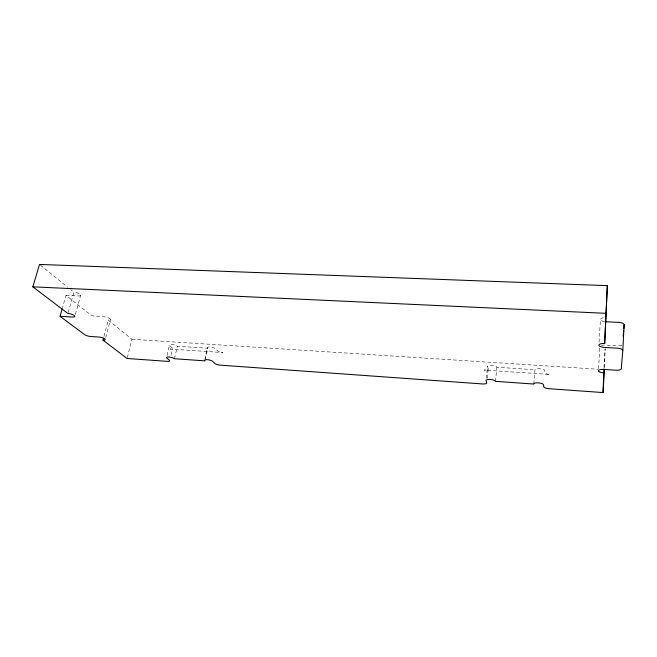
<?xml version="1.0" encoding="UTF-8"?>
<svg xmlns="http://www.w3.org/2000/svg" width="657" height="657" viewBox="0 0 657 657"><rect width="100%" height="100%" fill="white"/><g stroke="black" fill="none" stroke-linecap="round" stroke-linejoin="round"><path stroke-width="0.49" stroke-dasharray="3.29 2.46" d="M604.481 367.641L605.138 348.703L604.005 367.821M599.053 342.182L600.465 319.417A5.708 2.086 2.9 0 1 604.736 317.594M598.543 368.791L599.907 346.6M533.763 384.041L535.003 369.751A4.862 1.552 5.2 0 1 539.594 368.487A4.862 1.552 5.2 0 1 544.678 370.392L544.99 372.585A4.862 1.544 5.1 0 0 550.008 374.465L484.045 370.047A4.681 1.495 6.4 0 0 488.192 368.815L487.535 366.631A4.739 1.528 6.2 0 1 491.764 365.366A4.739 1.528 6.2 0 1 496.906 367.247L535.003 369.751M495.468 381.347L496.906 367.247M486.287 378.292L487.568 366.236M487.207 378.177L488.159 369.201M204.885 359.256L207.456 347.561M205.198 359.905L207.76 348.235A4.246 1.265 12 0 1 210.026 346.978A4.246 1.265 12 0 1 215.471 348.744L217.631 350.83A4.229 1.265 11.8 0 0 223.002 352.563L170.212 349.031A4.18 1.207 12.7 0 0 172.233 347.808L169.843 345.738A4.213 1.224 12.6 0 1 171.888 344.49A4.213 1.224 12.6 0 1 177.341 346.231L207.76 348.235M174.442 358.722L177.341 346.231M171.025 355.174L172.577 348.514M167.001 355.585L169.49 345.032M127.335 357.515L131.917 339.267L108.249 320.107A4.377 1.306 14.1 0 0 109.974 318.678A4.377 1.306 14.1 0 0 104.2 316.822L95.963 316.362A4.41 1.314 14.3 0 1 90.149 314.498L66.004 295.379L62.497 307.772M105.728 337.665L110.483 319.474M103.987 336.335L108.249 320.107M75.383 314.424L80.696 295.198M68.197 312.527L73.863 292.258L70.742 289.729M131.917 339.267L598.272 369.242M40.291 265.058L67.622 287.199M621.76 345.089A5.404 1.856 3.1 0 1 617.03 345.746L605.261 345.081A5.313 1.807 3.4 0 0 601.492 345.401M66.004 295.379A4.632 1.413 15 0 1 66.735 295.379L78.429 295.954A4.689 1.454 15 0 0 80.08 294.295A4.689 1.454 15 0 0 73.863 292.258M604.612 321.626A5.708 2.086 2.9 0 1 600.465 319.409"/><path stroke-width="0.99" d="M103.486 338.24L102.985 340.154L127.097 358.476L167.321 361.358A4.197 1.158 12.5 0 0 169.334 360.2L166.919 358.196A4.229 1.174 12.5 0 1 168.956 357.006A4.229 1.174 12.5 0 1 174.442 358.722L204.984 360.874A4.271 1.215 11.9 0 1 207.251 359.683A4.271 1.215 11.9 0 1 212.728 361.424L214.921 363.444A4.254 1.215 11.7 0 0 220.325 365.152L482.558 383.943A4.706 1.437 6.6 0 0 486.722 382.785L486.04 380.682A4.763 1.462 6.4 0 1 490.286 379.491A4.763 1.462 6.4 0 1 495.468 381.347L533.763 384.041A4.886 1.495 5.4 0 1 538.379 382.859A4.886 1.495 5.4 0 1 543.487 384.731L543.807 386.85A4.886 1.478 5.3 0 0 548.866 388.689L603.052 392.574L603.939 368.823M603.701 372.848A5.363 1.708 3.9 0 1 598.42 370.803A5.363 1.708 3.9 0 1 603.816 369.439L615.691 370.203A5.453 1.749 3.6 0 0 621.267 368.815L622.803 350.444A5.749 1.938 3.2 0 0 617.186 348.161L604.547 347.438A5.765 1.971 3.4 0 1 598.864 345.147A5.765 1.971 3.4 0 1 604.678 343.496L607.339 285.647L39.51 264.426L32.85 286.83L67.926 313.496A4.73 1.371 14.6 0 1 74.216 315.491A4.73 1.371 14.6 0 1 72.582 317.035L60.814 316.362A4.673 1.33 14.6 0 0 60.074 316.354L62.234 308.724M607.339 285.647L604.678 343.496M622.803 350.444L624.15 324.722A5.691 2.053 2.7 0 0 618.598 322.382L606.074 321.766M603.052 392.574L604.407 369.636M623.197 336.417L623.674 330.57M623.83 328.615L624.15 324.722M32.85 286.83L605.68 313.307M60.074 316.354L84.696 334.659A4.451 1.232 14 0 0 90.576 336.483L98.862 337.016A4.41 1.224 13.8 0 1 104.701 338.823A4.41 1.224 13.8 0 1 102.985 340.154"/></g></svg>
